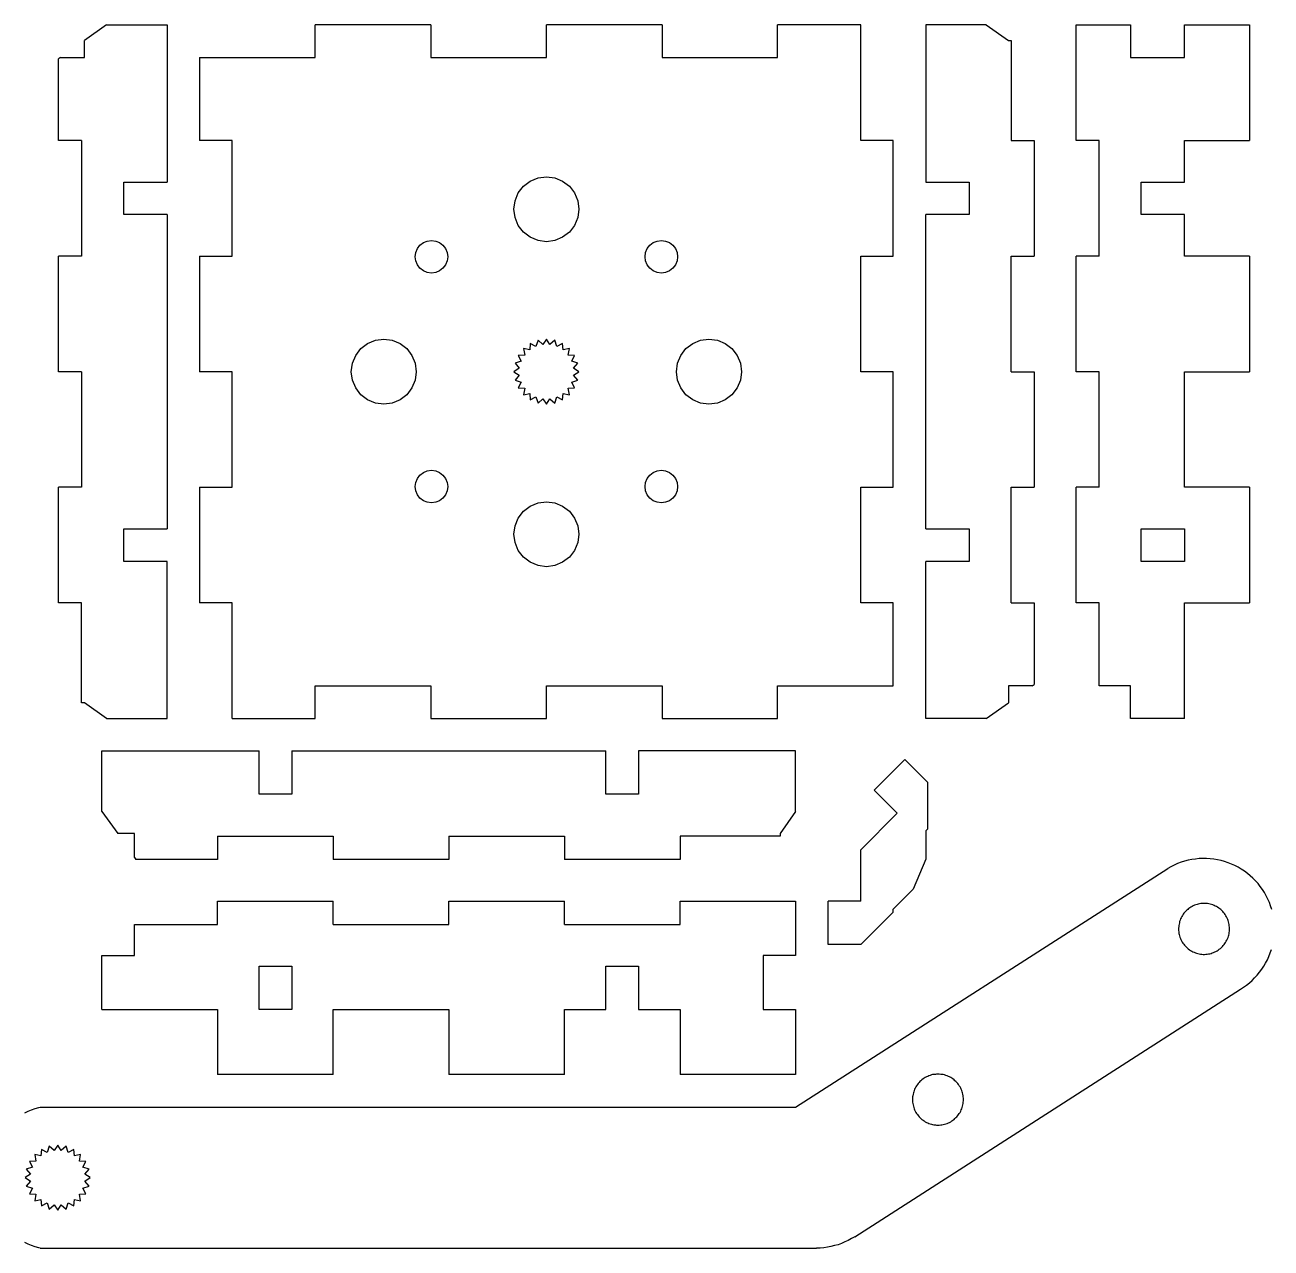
# Model space of a CAD drawing. Extents: x -315 to 300, y -118 to 137.
# Drawn here: x 79.2 to 194.2, y -117.7 to -4.8 of the extents above; entities that cross this region are included whole.
import ezdxf

# ---------------------------------------------------------------- set-up
doc = ezdxf.new("R2010")
doc.units = 0
doc.header["$MEASUREMENT"] = 0
doc.layers.get('0').update_dxf_attribs({"linetype": 'CONTINUOUS'})

msp = doc.modelspace()

# ---------------------------------------------------------------- linework, layer by layer
for p, q in [((86.74, -4.79), (84.7, -6.23)), ((86.74, -4.79), (92.32, -4.79)), ((92.32, -4.79), (92.32, -19.29)), ((105.99, -7.79), (105.99, -4.79)), ((116.66, -4.79), (105.99, -4.79)), ((116.66, -4.79), (116.66, -7.79)), ((127.32, -7.79), (127.32, -4.79)), ((137.99, -4.79), (127.32, -4.79)), ((137.99, -4.79), (137.99, -7.79)), ((148.66, -7.79), (148.66, -4.79)), ((156.32, -4.79), (148.66, -4.79)), ((156.32, -15.45), (156.32, -4.79)), ((162.32, -4.79), (162.32, -19.29)), ((167.91, -4.79), (162.32, -4.79)), ((167.91, -4.79), (169.95, -6.23)), ((176.2, -4.79), (181.2, -4.79)), ((176.2, -15.45), (176.2, -4.79)), ((181.2, -4.79), (181.2, -7.79)), ((186.2, -4.79), (192.2, -4.79)), ((186.2, -7.79), (186.2, -4.79)), ((192.2, -4.79), (192.2, -15.45)), ((84.7, -7.79), (84.7, -6.23)), ((169.95, -6.23), (170.2, -6.23)), ((170.2, -6.23), (170.2, -15.45)), ((82.5, -7.79), (82.32, -7.91)), ((82.32, -15.45), (82.32, -7.91)), ((82.5, -7.79), (84.7, -7.79)), ((95.32, -7.79), (105.99, -7.79)), ((95.32, -7.79), (95.32, -15.45)), ((116.66, -7.79), (127.32, -7.79)), ((137.99, -7.79), (148.66, -7.79)), ((181.2, -7.79), (186.2, -7.79)), ((84.44, -15.45), (82.32, -15.45)), ((84.44, -15.45), (84.44, -26.12)), ((98.32, -15.45), (95.32, -15.45)), ((98.32, -26.12), (98.32, -15.45)), ((159.32, -15.45), (156.32, -15.45)), ((159.32, -26.12), (159.32, -15.45)), ((170.2, -15.45), (172.32, -15.45)), ((172.32, -15.45), (172.32, -26.12)), ((178.32, -15.45), (176.2, -15.45)), ((178.32, -26.12), (178.32, -15.45)), ((186.2, -15.45), (192.2, -15.45)), ((186.2, -19.29), (186.2, -15.45)), ((88.32, -22.29), (88.32, -19.29)), ((88.32, -19.29), (92.32, -19.29)), ((125.2, -19.66), (125.82, -19.19)), ((125.82, -19.19), (126.55, -18.89)), ((126.55, -18.89), (127.32, -18.79)), ((127.32, -18.79), (128.1, -18.89)), ((128.1, -18.89), (128.82, -19.19)), ((128.82, -19.19), (129.44, -19.66)), ((162.32, -19.29), (166.32, -19.29)), ((166.32, -19.29), (166.32, -22.29)), ((182.2, -22.29), (182.2, -19.29)), ((182.2, -19.29), (186.2, -19.29)), ((124.43, -21.01), (124.73, -20.29)), ((124.73, -20.29), (125.2, -19.66)), ((129.44, -19.66), (129.92, -20.29)), ((129.92, -20.29), (130.22, -21.01)), ((124.32, -21.79), (124.43, -21.01)), ((124.43, -22.56), (124.32, -21.79)), ((130.22, -21.01), (130.32, -21.79)), ((130.32, -21.79), (130.22, -22.56)), ((92.32, -22.29), (88.32, -22.29)), ((92.32, -22.29), (92.32, -51.29)), ((124.73, -23.29), (124.43, -22.56)), ((130.22, -22.56), (129.92, -23.29)), ((162.32, -51.29), (162.32, -22.29)), ((166.32, -22.29), (162.32, -22.29)), ((186.2, -22.29), (182.2, -22.29)), ((186.2, -26.12), (186.2, -22.29)), ((125.2, -23.91), (124.73, -23.29)), ((125.82, -24.38), (125.2, -23.91)), ((129.44, -23.91), (128.82, -24.38)), ((129.92, -23.29), (129.44, -23.91)), ((115.42, -25.43), (115.66, -25.12)), ((115.66, -25.12), (115.97, -24.88)), ((115.97, -24.88), (116.33, -24.73)), ((116.33, -24.73), (116.72, -24.68)), ((116.72, -24.68), (117.11, -24.73)), ((117.11, -24.73), (117.47, -24.88)), ((117.47, -24.88), (117.78, -25.12)), ((117.78, -25.12), (118.02, -25.43)), ((126.55, -24.68), (125.82, -24.38)), ((127.32, -24.79), (126.55, -24.68)), ((128.1, -24.68), (127.32, -24.79)), ((128.82, -24.38), (128.1, -24.68)), ((136.63, -25.43), (136.87, -25.12)), ((136.87, -25.12), (137.18, -24.88)), ((137.18, -24.88), (137.54, -24.73)), ((137.54, -24.73), (137.93, -24.68)), ((137.93, -24.68), (138.32, -24.73)), ((138.32, -24.73), (138.68, -24.88)), ((138.68, -24.88), (138.99, -25.12)), ((138.99, -25.12), (139.23, -25.43)), ((84.44, -26.12), (82.32, -26.12)), ((82.32, -36.79), (82.32, -26.12)), ((95.32, -26.12), (98.32, -26.12)), ((95.32, -26.12), (95.32, -36.79)), ((115.22, -26.18), (115.27, -25.79)), ((115.27, -26.57), (115.22, -26.18)), ((115.27, -25.79), (115.42, -25.43)), ((118.02, -25.43), (118.17, -25.79)), ((118.17, -25.79), (118.22, -26.18)), ((118.22, -26.18), (118.17, -26.57)), ((136.43, -26.18), (136.48, -25.79)), ((136.48, -26.57), (136.43, -26.18)), ((136.48, -25.79), (136.63, -25.43)), ((139.23, -25.43), (139.38, -25.79)), ((139.38, -25.79), (139.43, -26.18)), ((139.43, -26.18), (139.38, -26.57)), ((156.32, -36.79), (156.32, -26.12)), ((156.32, -26.12), (159.32, -26.12)), ((170.2, -36.79), (170.2, -26.12)), ((170.2, -26.12), (172.32, -26.12)), ((176.2, -36.79), (176.2, -26.12)), ((178.32, -26.12), (176.2, -26.12)), ((192.2, -26.12), (186.2, -26.12)), ((192.2, -26.12), (192.2, -36.79)), ((115.42, -26.93), (115.27, -26.57)), ((115.66, -27.24), (115.42, -26.93)), ((115.97, -27.48), (115.66, -27.24)), ((116.33, -27.63), (115.97, -27.48)), ((117.47, -27.48), (117.11, -27.63)), ((117.78, -27.24), (117.47, -27.48)), ((118.02, -26.93), (117.78, -27.24)), ((118.17, -26.57), (118.02, -26.93)), ((136.63, -26.93), (136.48, -26.57)), ((136.87, -27.24), (136.63, -26.93)), ((137.18, -27.48), (136.87, -27.24)), ((137.54, -27.63), (137.18, -27.48)), ((138.68, -27.48), (138.32, -27.63)), ((138.99, -27.24), (138.68, -27.48)), ((139.23, -26.93), (138.99, -27.24)), ((139.38, -26.57), (139.23, -26.93)), ((116.72, -27.68), (116.33, -27.63)), ((117.11, -27.63), (116.72, -27.68)), ((137.93, -27.68), (137.54, -27.63)), ((138.32, -27.63), (137.93, -27.68)), ((110.2, -34.66), (110.82, -34.19)), ((110.82, -34.19), (111.55, -33.89)), ((111.55, -33.89), (112.32, -33.79)), ((112.32, -33.79), (113.1, -33.89)), ((113.1, -33.89), (113.82, -34.19)), ((113.82, -34.19), (114.44, -34.66)), ((125.82, -34.19), (125.79, -34.78)), ((126.36, -34.45), (125.82, -34.19)), ((126.55, -33.89), (126.36, -34.45)), ((126.99, -34.28), (126.55, -33.89)), ((127.32, -33.79), (126.99, -34.28)), ((127.65, -34.28), (127.32, -33.79)), ((128.1, -33.89), (127.65, -34.28)), ((128.29, -34.45), (128.1, -33.89)), ((128.82, -34.19), (128.29, -34.45)), ((128.86, -34.78), (128.82, -34.19)), ((140.2, -34.66), (140.82, -34.19)), ((140.82, -34.19), (141.55, -33.89)), ((141.55, -33.89), (142.32, -33.79)), ((142.32, -33.79), (143.1, -33.89)), ((143.1, -33.89), (143.82, -34.19)), ((143.82, -34.19), (144.44, -34.66)), ((109.43, -36.01), (109.73, -35.29)), ((109.73, -35.29), (110.2, -34.66)), ((114.44, -34.66), (114.92, -35.29)), ((114.92, -35.29), (115.22, -36.01)), ((125.32, -35.25), (124.73, -35.29)), ((124.73, -35.29), (124.99, -35.82)), ((125.2, -34.66), (125.32, -35.25)), ((125.79, -34.78), (125.2, -34.66)), ((129.44, -34.66), (128.86, -34.78)), ((129.33, -35.25), (129.44, -34.66)), ((129.92, -35.29), (129.33, -35.25)), ((129.66, -35.82), (129.92, -35.29)), ((139.43, -36.01), (139.73, -35.29)), ((139.73, -35.29), (140.2, -34.66)), ((144.44, -34.66), (144.92, -35.29)), ((144.92, -35.29), (145.22, -36.01)), ((84.44, -36.79), (82.32, -36.79)), ((84.44, -36.79), (84.44, -47.45)), ((98.32, -36.79), (95.32, -36.79)), ((98.32, -47.45), (98.32, -36.79)), ((109.32, -36.79), (109.43, -36.01)), ((109.43, -37.56), (109.32, -36.79)), ((115.22, -36.01), (115.32, -36.79)), ((115.32, -36.79), (115.22, -37.56)), ((124.82, -36.46), (124.32, -36.79)), ((124.32, -36.79), (124.82, -37.11)), ((124.99, -35.82), (124.43, -36.01)), ((124.43, -36.01), (124.82, -36.46)), ((130.22, -36.01), (129.66, -35.82)), ((129.83, -36.46), (130.22, -36.01)), ((130.32, -36.79), (129.83, -36.46)), ((129.83, -37.11), (130.32, -36.79)), ((139.32, -36.79), (139.43, -36.01)), ((139.43, -37.56), (139.32, -36.79)), ((145.22, -36.01), (145.32, -36.79)), ((145.32, -36.79), (145.22, -37.56)), ((159.32, -36.79), (156.32, -36.79)), ((159.32, -47.45), (159.32, -36.79)), ((170.2, -36.79), (172.32, -36.79)), ((172.32, -36.79), (172.32, -47.45)), ((178.32, -36.79), (176.2, -36.79)), ((178.32, -47.45), (178.32, -36.79)), ((186.2, -47.45), (186.2, -36.79)), ((186.2, -36.79), (192.2, -36.79)), ((109.73, -38.29), (109.43, -37.56)), ((115.22, -37.56), (114.92, -38.29)), ((124.82, -37.11), (124.43, -37.56)), ((124.43, -37.56), (124.99, -37.75)), ((124.99, -37.75), (124.73, -38.29)), ((129.66, -37.75), (130.22, -37.56)), ((129.92, -38.29), (129.66, -37.75)), ((130.22, -37.56), (129.83, -37.11)), ((139.73, -38.29), (139.43, -37.56)), ((145.22, -37.56), (144.92, -38.29)), ((110.2, -38.91), (109.73, -38.29)), ((110.82, -39.38), (110.2, -38.91)), ((114.44, -38.91), (113.82, -39.38)), ((114.92, -38.29), (114.44, -38.91)), ((124.73, -38.29), (125.32, -38.32)), ((125.32, -38.32), (125.2, -38.91)), ((125.2, -38.91), (125.79, -38.79)), ((125.79, -38.79), (125.82, -39.38)), ((128.82, -39.38), (128.86, -38.79)), ((128.86, -38.79), (129.44, -38.91)), ((129.33, -38.32), (129.92, -38.29)), ((129.44, -38.91), (129.33, -38.32)), ((140.2, -38.91), (139.73, -38.29)), ((140.82, -39.38), (140.2, -38.91)), ((144.44, -38.91), (143.82, -39.38)), ((144.92, -38.29), (144.44, -38.91)), ((111.55, -39.68), (110.82, -39.38)), ((112.32, -39.79), (111.55, -39.68)), ((113.1, -39.68), (112.32, -39.79)), ((113.82, -39.38), (113.1, -39.68)), ((125.82, -39.38), (126.36, -39.12)), ((126.36, -39.12), (126.55, -39.68)), ((126.55, -39.68), (126.99, -39.29)), ((126.99, -39.29), (127.32, -39.79)), ((127.32, -39.79), (127.65, -39.29)), ((127.65, -39.29), (128.1, -39.68)), ((128.1, -39.68), (128.29, -39.12)), ((128.29, -39.12), (128.82, -39.38)), ((141.55, -39.68), (140.82, -39.38)), ((142.32, -39.79), (141.55, -39.68)), ((143.1, -39.68), (142.32, -39.79)), ((143.82, -39.38), (143.1, -39.68)), ((115.97, -46.09), (116.33, -45.94)), ((116.33, -45.94), (116.72, -45.89)), ((116.72, -45.89), (117.11, -45.94)), ((117.11, -45.94), (117.47, -46.09)), ((137.18, -46.09), (137.54, -45.94)), ((137.54, -45.94), (137.93, -45.89)), ((137.93, -45.89), (138.32, -45.94)), ((138.32, -45.94), (138.68, -46.09)), ((115.22, -47.39), (115.27, -47)), ((115.27, -47), (115.42, -46.64)), ((115.42, -46.64), (115.66, -46.33)), ((115.66, -46.33), (115.97, -46.09)), ((117.47, -46.09), (117.78, -46.33)), ((117.78, -46.33), (118.02, -46.64)), ((118.02, -46.64), (118.17, -47)), ((118.17, -47), (118.22, -47.39)), ((136.43, -47.39), (136.48, -47)), ((136.48, -47), (136.63, -46.64)), ((136.63, -46.64), (136.87, -46.33)), ((136.87, -46.33), (137.18, -46.09)), ((138.68, -46.09), (138.99, -46.33)), ((138.99, -46.33), (139.23, -46.64)), ((139.23, -46.64), (139.38, -47)), ((139.38, -47), (139.43, -47.39)), ((84.44, -47.45), (82.32, -47.45)), ((82.32, -58.12), (82.32, -47.45)), ((95.32, -47.45), (98.32, -47.45)), ((95.32, -47.45), (95.32, -58.12)), ((115.27, -47.78), (115.22, -47.39)), ((115.42, -48.14), (115.27, -47.78)), ((115.66, -48.45), (115.42, -48.14)), ((118.02, -48.14), (117.78, -48.45)), ((118.17, -47.78), (118.02, -48.14)), ((118.22, -47.39), (118.17, -47.78)), ((136.48, -47.78), (136.43, -47.39)), ((136.63, -48.14), (136.48, -47.78)), ((136.87, -48.45), (136.63, -48.14)), ((139.23, -48.14), (138.99, -48.45)), ((139.38, -47.78), (139.23, -48.14)), ((139.43, -47.39), (139.38, -47.78)), ((156.32, -58.12), (156.32, -47.45)), ((156.32, -47.45), (159.32, -47.45)), ((170.2, -58.12), (170.2, -47.45)), ((170.2, -47.45), (172.32, -47.45)), ((176.2, -58.12), (176.2, -47.45)), ((178.32, -47.45), (176.2, -47.45)), ((192.2, -47.45), (186.2, -47.45)), ((192.2, -47.45), (192.2, -58.12)), ((115.97, -48.69), (115.66, -48.45)), ((116.33, -48.84), (115.97, -48.69)), ((116.72, -48.89), (116.33, -48.84)), ((117.11, -48.84), (116.72, -48.89)), ((117.47, -48.69), (117.11, -48.84)), ((117.78, -48.45), (117.47, -48.69)), ((125.2, -49.66), (125.82, -49.19)), ((125.82, -49.19), (126.55, -48.89)), ((126.55, -48.89), (127.32, -48.79)), ((127.32, -48.79), (128.1, -48.89)), ((128.1, -48.89), (128.82, -49.19)), ((128.82, -49.19), (129.44, -49.66)), ((137.18, -48.69), (136.87, -48.45)), ((137.54, -48.84), (137.18, -48.69)), ((137.93, -48.89), (137.54, -48.84)), ((138.32, -48.84), (137.93, -48.89)), ((138.68, -48.69), (138.32, -48.84)), ((138.99, -48.45), (138.68, -48.69)), ((124.43, -51.01), (124.73, -50.29)), ((124.73, -50.29), (125.2, -49.66)), ((129.44, -49.66), (129.92, -50.29)), ((129.92, -50.29), (130.22, -51.01)), ((88.32, -54.29), (88.32, -51.29)), ((88.32, -51.29), (92.32, -51.29)), ((124.32, -51.79), (124.43, -51.01)), ((130.22, -51.01), (130.32, -51.79)), ((162.32, -51.29), (166.32, -51.29)), ((166.32, -51.29), (166.32, -54.29)), ((182.2, -54.29), (182.2, -51.29)), ((182.2, -51.29), (186.2, -51.29)), ((186.2, -51.29), (186.2, -54.29)), ((124.43, -52.56), (124.32, -51.79)), ((124.73, -53.29), (124.43, -52.56)), ((130.22, -52.56), (129.92, -53.29)), ((130.32, -51.79), (130.22, -52.56)), ((125.2, -53.91), (124.73, -53.29)), ((125.82, -54.38), (125.2, -53.91)), ((129.44, -53.91), (128.82, -54.38)), ((129.92, -53.29), (129.44, -53.91)), ((92.32, -54.29), (88.32, -54.29)), ((92.32, -68.79), (92.32, -54.29)), ((126.55, -54.68), (125.82, -54.38)), ((127.32, -54.79), (126.55, -54.68)), ((128.1, -54.68), (127.32, -54.79)), ((128.82, -54.38), (128.1, -54.68)), ((162.32, -68.79), (162.32, -54.29)), ((166.32, -54.29), (162.32, -54.29)), ((186.2, -54.29), (182.2, -54.29)), ((84.44, -58.12), (82.32, -58.12)), ((84.44, -67.34), (84.44, -58.12)), ((98.32, -58.12), (95.32, -58.12)), ((98.32, -68.79), (98.32, -58.12)), ((159.32, -58.12), (156.32, -58.12)), ((159.32, -65.79), (159.32, -58.12)), ((170.2, -58.12), (172.32, -58.12)), ((172.32, -58.12), (172.32, -65.66)), ((178.32, -58.12), (176.2, -58.12)), ((178.32, -65.79), (178.32, -58.12)), ((186.2, -68.79), (186.2, -58.12)), ((186.2, -58.12), (192.2, -58.12)), ((105.99, -68.79), (105.99, -65.79)), ((105.99, -65.79), (116.66, -65.79)), ((116.66, -65.79), (116.66, -68.79)), ((127.32, -68.79), (127.32, -65.79)), ((127.32, -65.79), (137.99, -65.79)), ((137.99, -65.79), (137.99, -68.79)), ((148.66, -68.79), (148.66, -65.79)), ((148.66, -65.79), (159.32, -65.79)), ((172.15, -65.79), (169.95, -65.79)), ((169.95, -65.79), (169.95, -67.34)), ((172.15, -65.79), (172.32, -65.66)), ((181.2, -65.79), (178.32, -65.79)), ((181.2, -68.79), (181.2, -65.79)), ((84.7, -67.34), (84.44, -67.34)), ((86.74, -68.79), (84.7, -67.34)), ((167.91, -68.79), (169.95, -67.34)), ((86.74, -68.79), (92.32, -68.79)), ((98.32, -68.79), (105.99, -68.79)), ((116.66, -68.79), (127.32, -68.79)), ((137.99, -68.79), (148.66, -68.79)), ((167.91, -68.79), (162.32, -68.79)), ((186.2, -68.79), (181.2, -68.79)), ((86.32, -71.79), (100.82, -71.79)), ((86.32, -77.37), (86.32, -71.79)), ((100.82, -75.79), (100.82, -71.79)), ((103.82, -71.79), (132.82, -71.79)), ((103.82, -71.79), (103.82, -75.79)), ((132.82, -75.79), (132.82, -71.79)), ((150.32, -71.79), (135.82, -71.79)), ((135.82, -71.79), (135.82, -75.79)), ((150.32, -77.37), (150.32, -71.79)), ((157.57, -75.42), (160.39, -72.59)), ((162.52, -74.71), (160.39, -72.59)), ((162.52, -78.96), (162.52, -74.71)), ((103.82, -75.79), (100.82, -75.79)), ((135.82, -75.79), (132.82, -75.79)), ((159.69, -77.54), (157.57, -75.42)), ((86.32, -77.37), (87.77, -79.41)), ((150.32, -77.37), (148.88, -79.41)), ((156.32, -80.91), (159.69, -77.54)), ((162.32, -79.15), (162.52, -78.96)), ((162.32, -79.15), (162.32, -81.76)), ((89.32, -79.41), (87.77, -79.41)), ((89.32, -81.61), (89.32, -79.41)), ((96.99, -79.66), (107.66, -79.66)), ((96.99, -79.66), (96.99, -81.79)), ((107.66, -79.66), (107.66, -81.79)), ((118.32, -79.66), (128.99, -79.66)), ((118.32, -79.66), (118.32, -81.79)), ((128.99, -79.66), (128.99, -81.79)), ((139.66, -79.66), (139.66, -81.79)), ((148.88, -79.66), (139.66, -79.66)), ((148.88, -79.41), (148.88, -79.66)), ((89.32, -81.61), (89.45, -81.79)), ((156.32, -85.66), (156.32, -80.91)), ((96.99, -81.79), (89.45, -81.79)), ((118.32, -81.79), (107.66, -81.79)), ((139.66, -81.79), (128.99, -81.79)), ((150.32, -104.66), (184.65, -82.64)), ((162.32, -81.76), (161.17, -84.54)), ((184.95, -82.47), (184.65, -82.64)), ((185.25, -82.32), (184.95, -82.47)), ((185.56, -82.18), (185.25, -82.32)), ((185.88, -82.06), (185.56, -82.18)), ((186.21, -81.96), (185.88, -82.06)), ((186.54, -81.87), (186.21, -81.96)), ((186.87, -81.81), (186.54, -81.87)), ((187.21, -81.76), (186.87, -81.81)), ((187.55, -81.72), (187.21, -81.76)), ((187.89, -81.71), (187.55, -81.72)), ((188.23, -81.71), (187.89, -81.71)), ((188.57, -81.73), (188.23, -81.71)), ((188.9, -81.77), (188.57, -81.73)), ((189.24, -81.83), (188.9, -81.77)), ((189.57, -81.9), (189.24, -81.83)), ((189.9, -81.99), (189.57, -81.9)), ((190.22, -82.1), (189.9, -81.99)), ((190.54, -82.22), (190.22, -82.1)), ((190.85, -82.37), (190.54, -82.22)), ((191.15, -82.52), (190.85, -82.37)), ((191.44, -82.69), (191.15, -82.52)), ((191.73, -82.88), (191.44, -82.69)), ((192, -83.09), (191.73, -82.88)), ((192.26, -83.3), (192, -83.09)), ((192.51, -83.53), (192.26, -83.3)), ((192.75, -83.77), (192.51, -83.53)), ((192.98, -84.03), (192.75, -83.77)), ((161.17, -84.54), (159.32, -86.39)), ((193.19, -84.3), (192.98, -84.03)), ((193.39, -84.57), (193.19, -84.3)), ((193.57, -84.86), (193.39, -84.57)), ((193.74, -85.16), (193.57, -84.86)), ((96.99, -85.66), (107.66, -85.66)), ((96.99, -87.79), (96.99, -85.66)), ((107.66, -87.79), (107.66, -85.66)), ((118.32, -85.66), (128.99, -85.66)), ((118.32, -87.79), (118.32, -85.66)), ((128.99, -87.79), (128.99, -85.66)), ((139.66, -85.66), (150.32, -85.66)), ((139.66, -87.79), (139.66, -85.66)), ((150.32, -85.66), (150.32, -90.66)), ((153.32, -89.66), (153.32, -85.66)), ((156.32, -85.66), (153.32, -85.66)), ((186.79, -86.19), (186.68, -86.26)), ((186.9, -86.13), (186.79, -86.19)), ((187.01, -86.08), (186.9, -86.13)), ((187.12, -86.03), (187.01, -86.08)), ((187.23, -85.99), (187.12, -86.03)), ((187.35, -85.95), (187.23, -85.99)), ((187.47, -85.92), (187.35, -85.95)), ((187.59, -85.89), (187.47, -85.92)), ((187.71, -85.87), (187.59, -85.89)), ((187.84, -85.86), (187.71, -85.87)), ((187.96, -85.86), (187.84, -85.86)), ((188.08, -85.86), (187.96, -85.86)), ((188.2, -85.87), (188.08, -85.86)), ((188.33, -85.88), (188.2, -85.87)), ((188.45, -85.9), (188.33, -85.88)), ((188.57, -85.93), (188.45, -85.9)), ((188.69, -85.96), (188.57, -85.93)), ((188.8, -86), (188.69, -85.96)), ((188.92, -86.04), (188.8, -86)), ((189.03, -86.1), (188.92, -86.04)), ((189.14, -86.15), (189.03, -86.1)), ((189.24, -86.21), (189.14, -86.15)), ((189.35, -86.28), (189.24, -86.21)), ((193.89, -85.46), (193.74, -85.16)), ((194.03, -85.77), (193.89, -85.46)), ((194.14, -86.09), (194.03, -85.77)), ((194.25, -86.42), (194.14, -86.09)), ((156.32, -89.66), (159.32, -86.66)), ((159.32, -86.66), (159.32, -86.39)), ((185.84, -87.29), (185.79, -87.4)), ((185.89, -87.18), (185.84, -87.29)), ((185.94, -87.07), (185.89, -87.18)), ((186.01, -86.96), (185.94, -87.07)), ((186.07, -86.86), (186.01, -86.96)), ((186.15, -86.76), (186.07, -86.86)), ((186.23, -86.67), (186.15, -86.76)), ((186.31, -86.57), (186.23, -86.67)), ((186.4, -86.49), (186.31, -86.57)), ((186.49, -86.41), (186.4, -86.49)), ((186.58, -86.33), (186.49, -86.41)), ((186.68, -86.26), (186.58, -86.33)), ((189.45, -86.36), (189.35, -86.28)), ((189.54, -86.43), (189.45, -86.36)), ((189.63, -86.52), (189.54, -86.43)), ((189.72, -86.6), (189.63, -86.52)), ((189.8, -86.7), (189.72, -86.6)), ((189.88, -86.79), (189.8, -86.7)), ((189.95, -86.89), (189.88, -86.79)), ((190.01, -87), (189.95, -86.89)), ((190.07, -87.1), (190.01, -87)), ((190.13, -87.21), (190.07, -87.1)), ((190.18, -87.33), (190.13, -87.21)), ((190.22, -87.44), (190.18, -87.33)), ((89.32, -90.66), (89.32, -87.79)), ((89.32, -87.79), (96.99, -87.79)), ((107.66, -87.79), (118.32, -87.79)), ((128.99, -87.79), (139.66, -87.79)), ((185.66, -88), (185.65, -88.13)), ((185.65, -88.13), (185.65, -88.25)), ((185.65, -88.25), (185.65, -88.37)), ((185.65, -88.37), (185.67, -88.49)), ((185.67, -87.88), (185.66, -88)), ((185.69, -87.76), (185.67, -87.88)), ((185.67, -88.49), (185.68, -88.62)), ((185.72, -87.64), (185.69, -87.76)), ((185.75, -87.52), (185.72, -87.64)), ((185.79, -87.4), (185.75, -87.52)), ((190.26, -87.56), (190.22, -87.44)), ((190.29, -87.68), (190.26, -87.56)), ((190.31, -87.8), (190.29, -87.68)), ((190.33, -87.92), (190.31, -87.8)), ((190.34, -88.04), (190.33, -87.92)), ((190.33, -88.53), (190.34, -88.41)), ((190.35, -88.17), (190.34, -88.04)), ((190.34, -88.41), (190.35, -88.29)), ((190.35, -88.29), (190.35, -88.17)), ((156.32, -89.66), (153.32, -89.66)), ((185.68, -88.62), (185.71, -88.74)), ((185.71, -88.74), (185.74, -88.86)), ((185.74, -88.86), (185.78, -88.97)), ((185.78, -88.97), (185.82, -89.09)), ((185.82, -89.09), (185.87, -89.2)), ((185.87, -89.2), (185.92, -89.31)), ((185.92, -89.31), (185.98, -89.42)), ((185.98, -89.42), (186.05, -89.52)), ((186.05, -89.52), (186.12, -89.62)), ((186.12, -89.62), (186.2, -89.72)), ((189.77, -89.75), (189.85, -89.65)), ((189.85, -89.65), (189.92, -89.56)), ((189.92, -89.56), (189.99, -89.45)), ((189.99, -89.45), (190.05, -89.35)), ((190.05, -89.35), (190.11, -89.24)), ((190.11, -89.24), (190.16, -89.13)), ((190.16, -89.13), (190.21, -89.01)), ((190.21, -89.01), (190.25, -88.89)), ((190.25, -88.89), (190.28, -88.78)), ((190.28, -88.78), (190.31, -88.66)), ((190.31, -88.66), (190.33, -88.53)), ((86.32, -95.66), (86.32, -90.66)), ((86.32, -90.66), (89.32, -90.66)), ((150.32, -90.66), (147.32, -90.66)), ((147.32, -90.66), (147.32, -95.66)), ((186.2, -89.72), (186.28, -89.81)), ((186.28, -89.81), (186.37, -89.9)), ((186.37, -89.9), (186.46, -89.98)), ((186.46, -89.98), (186.55, -90.06)), ((186.55, -90.06), (186.65, -90.13)), ((186.65, -90.13), (186.75, -90.2)), ((186.75, -90.2), (186.86, -90.26)), ((186.86, -90.26), (186.97, -90.32)), ((186.97, -90.32), (187.08, -90.37)), ((187.08, -90.37), (187.2, -90.42)), ((187.2, -90.42), (187.31, -90.45)), ((187.31, -90.45), (187.43, -90.49)), ((187.43, -90.49), (187.55, -90.51)), ((187.55, -90.51), (187.67, -90.53)), ((187.67, -90.53), (187.79, -90.55)), ((187.79, -90.55), (187.92, -90.56)), ((187.92, -90.56), (188.04, -90.56)), ((188.04, -90.56), (188.16, -90.55)), ((188.16, -90.55), (188.29, -90.54)), ((188.29, -90.54), (188.41, -90.52)), ((188.41, -90.52), (188.53, -90.5)), ((188.53, -90.5), (188.65, -90.47)), ((188.65, -90.47), (188.76, -90.43)), ((188.76, -90.43), (188.88, -90.39)), ((188.88, -90.39), (188.99, -90.34)), ((188.99, -90.34), (189.1, -90.28)), ((189.1, -90.28), (189.21, -90.22)), ((189.21, -90.22), (189.31, -90.16)), ((189.31, -90.16), (189.41, -90.08)), ((189.41, -90.08), (189.51, -90.01)), ((189.51, -90.01), (189.6, -89.93)), ((189.6, -89.93), (189.69, -89.84)), ((189.69, -89.84), (189.77, -89.75)), ((193.84, -91.06), (193.98, -90.75)), ((193.98, -90.75), (194.11, -90.43)), ((194.11, -90.43), (194.21, -90.11)), ((100.82, -95.66), (100.82, -91.66)), ((100.82, -91.66), (103.82, -91.66)), ((103.82, -91.66), (103.82, -95.66)), ((132.82, -95.66), (132.82, -91.66)), ((132.82, -91.66), (135.82, -91.66)), ((135.82, -91.66), (135.82, -95.66)), ((193.12, -92.21), (193.32, -91.94)), ((193.32, -91.94), (193.51, -91.65)), ((193.51, -91.65), (193.68, -91.36)), ((193.68, -91.36), (193.84, -91.06)), ((192.18, -93.19), (192.43, -92.96)), ((192.43, -92.96), (192.67, -92.72)), ((192.67, -92.72), (192.9, -92.47)), ((192.9, -92.47), (193.12, -92.21)), ((155.77, -116.62), (191.35, -93.78)), ((191.35, -93.78), (191.63, -93.6)), ((191.63, -93.6), (191.91, -93.4)), ((191.91, -93.4), (192.18, -93.19)), ((86.32, -95.66), (96.99, -95.66)), ((96.99, -95.66), (96.99, -101.66)), ((103.82, -95.66), (100.82, -95.66)), ((107.66, -101.66), (107.66, -95.66)), ((107.66, -95.66), (118.32, -95.66)), ((118.32, -95.66), (118.32, -101.66)), ((128.99, -101.66), (128.99, -95.66)), ((128.99, -95.66), (132.82, -95.66)), ((135.82, -95.66), (139.66, -95.66)), ((139.66, -95.66), (139.66, -101.66)), ((147.32, -95.66), (150.32, -95.66)), ((150.32, -95.66), (150.32, -101.66)), ((107.66, -101.66), (96.99, -101.66)), ((128.99, -101.66), (118.32, -101.66)), ((150.32, -101.66), (139.66, -101.66)), ((161.79, -102.3), (161.71, -102.39)), ((161.88, -102.22), (161.79, -102.3)), ((161.97, -102.14), (161.88, -102.22)), ((162.07, -102.06), (161.97, -102.14)), ((162.17, -101.99), (162.07, -102.06)), ((162.28, -101.93), (162.17, -101.99)), ((162.38, -101.87), (162.28, -101.93)), ((162.5, -101.82), (162.38, -101.87)), ((162.61, -101.77), (162.5, -101.82)), ((162.73, -101.73), (162.61, -101.77)), ((162.84, -101.69), (162.73, -101.73)), ((162.96, -101.66), (162.84, -101.69)), ((163.08, -101.64), (162.96, -101.66)), ((163.21, -101.63), (163.08, -101.64)), ((163.33, -101.62), (163.21, -101.63)), ((163.45, -101.61), (163.33, -101.62)), ((163.57, -101.62), (163.45, -101.61)), ((163.7, -101.63), (163.57, -101.62)), ((163.82, -101.64), (163.7, -101.63)), ((163.94, -101.66), (163.82, -101.64)), ((164.06, -101.69), (163.94, -101.66)), ((164.18, -101.73), (164.06, -101.69)), ((164.29, -101.77), (164.18, -101.73)), ((164.41, -101.82), (164.29, -101.77)), ((164.52, -101.87), (164.41, -101.82)), ((164.63, -101.93), (164.52, -101.87)), ((164.73, -101.99), (164.63, -101.93)), ((164.83, -102.06), (164.73, -101.99)), ((164.93, -102.14), (164.83, -102.06)), ((165.02, -102.22), (164.93, -102.14)), ((165.11, -102.3), (165.02, -102.22)), ((165.2, -102.39), (165.11, -102.3)), ((161.15, -103.47), (161.13, -103.6)), ((161.18, -103.35), (161.15, -103.47)), ((161.22, -103.24), (161.18, -103.35)), ((161.26, -103.12), (161.22, -103.24)), ((161.3, -103.01), (161.26, -103.12)), ((161.36, -102.9), (161.3, -103.01)), ((161.42, -102.79), (161.36, -102.9)), ((161.48, -102.68), (161.42, -102.79)), ((161.55, -102.58), (161.48, -102.68)), ((161.63, -102.48), (161.55, -102.58)), ((161.71, -102.39), (161.63, -102.48)), ((165.28, -102.48), (165.2, -102.39)), ((165.35, -102.58), (165.28, -102.48)), ((165.42, -102.68), (165.35, -102.58)), ((165.49, -102.79), (165.42, -102.68)), ((165.55, -102.9), (165.49, -102.79)), ((165.6, -103.01), (165.55, -102.9)), ((165.65, -103.12), (165.6, -103.01)), ((165.69, -103.24), (165.65, -103.12)), ((165.72, -103.35), (165.69, -103.24)), ((165.75, -103.47), (165.72, -103.35)), ((165.77, -103.6), (165.75, -103.47)), ((161.11, -103.72), (161.1, -103.84)), ((161.1, -103.84), (161.1, -103.96)), ((161.1, -103.96), (161.1, -104.09)), ((161.1, -104.09), (161.11, -104.21)), ((161.13, -103.6), (161.11, -103.72)), ((161.11, -104.21), (161.13, -104.33)), ((161.13, -104.33), (161.15, -104.45)), ((161.15, -104.45), (161.18, -104.57)), ((161.18, -104.57), (161.22, -104.69)), ((165.69, -104.69), (165.72, -104.57)), ((165.72, -104.57), (165.75, -104.45)), ((165.75, -104.45), (165.77, -104.33)), ((165.79, -103.72), (165.77, -103.6)), ((165.77, -104.33), (165.79, -104.21)), ((165.8, -103.84), (165.79, -103.72)), ((165.79, -104.21), (165.8, -104.09)), ((165.8, -103.96), (165.8, -103.84)), ((165.8, -104.09), (165.8, -103.96)), ((79.19, -105.19), (79.5, -105.04)), ((79.5, -105.04), (79.83, -104.91)), ((79.83, -104.91), (80.16, -104.79)), ((80.16, -104.79), (80.5, -104.69)), ((80.5, -104.69), (80.61, -104.66)), ((80.61, -104.66), (150.32, -104.66)), ((161.22, -104.69), (161.26, -104.81)), ((161.26, -104.81), (161.3, -104.92)), ((161.3, -104.92), (161.36, -105.03)), ((161.36, -105.03), (161.42, -105.14)), ((161.42, -105.14), (161.48, -105.24)), ((161.48, -105.24), (161.55, -105.34)), ((161.55, -105.34), (161.63, -105.44)), ((161.63, -105.44), (161.71, -105.54)), ((161.71, -105.54), (161.79, -105.62)), ((161.79, -105.62), (161.88, -105.71)), ((161.88, -105.71), (161.97, -105.79)), ((164.93, -105.79), (165.02, -105.71)), ((165.02, -105.71), (165.11, -105.62)), ((165.11, -105.62), (165.2, -105.54)), ((165.2, -105.54), (165.28, -105.44)), ((165.28, -105.44), (165.35, -105.34)), ((165.35, -105.34), (165.42, -105.24)), ((165.42, -105.24), (165.49, -105.14)), ((165.49, -105.14), (165.55, -105.03)), ((165.55, -105.03), (165.6, -104.92)), ((165.6, -104.92), (165.65, -104.81)), ((165.65, -104.81), (165.69, -104.69)), ((161.97, -105.79), (162.07, -105.86)), ((162.07, -105.86), (162.17, -105.93)), ((162.17, -105.93), (162.28, -106)), ((162.28, -106), (162.38, -106.06)), ((162.38, -106.06), (162.5, -106.11)), ((162.5, -106.11), (162.61, -106.16)), ((162.61, -106.16), (162.73, -106.2)), ((162.73, -106.2), (162.84, -106.23)), ((162.84, -106.23), (162.96, -106.26)), ((162.96, -106.26), (163.08, -106.28)), ((163.08, -106.28), (163.21, -106.3)), ((163.21, -106.3), (163.33, -106.31)), ((163.33, -106.31), (163.45, -106.31)), ((163.45, -106.31), (163.57, -106.31)), ((163.57, -106.31), (163.7, -106.3)), ((163.7, -106.3), (163.82, -106.28)), ((163.82, -106.28), (163.94, -106.26)), ((163.94, -106.26), (164.06, -106.23)), ((164.06, -106.23), (164.18, -106.2)), ((164.18, -106.2), (164.29, -106.16)), ((164.29, -106.16), (164.41, -106.11)), ((164.41, -106.11), (164.52, -106.06)), ((164.52, -106.06), (164.63, -106)), ((164.63, -106), (164.73, -105.93)), ((164.73, -105.93), (164.83, -105.86)), ((164.83, -105.86), (164.93, -105.79)), ((80.11, -109.04), (80.23, -109.63)), ((80.69, -109.16), (80.11, -109.04)), ((80.73, -108.57), (80.69, -109.16)), ((81.26, -108.83), (80.73, -108.57)), ((81.45, -108.27), (81.26, -108.83)), ((81.9, -108.66), (81.45, -108.27)), ((82.23, -108.16), (81.9, -108.66)), ((82.56, -108.66), (82.23, -108.16)), ((83.01, -108.27), (82.56, -108.66)), ((83.2, -108.83), (83.01, -108.27)), ((83.73, -108.57), (83.2, -108.83)), ((83.77, -109.16), (83.73, -108.57)), ((84.35, -109.04), (83.77, -109.16)), ((84.23, -109.63), (84.35, -109.04)), ((79.9, -110.2), (79.33, -110.39)), ((80.23, -109.63), (79.63, -109.66)), ((79.63, -109.66), (79.9, -110.2)), ((84.83, -109.66), (84.23, -109.63)), ((84.56, -110.2), (84.83, -109.66)), ((85.13, -110.39), (84.56, -110.2)), ((79.73, -110.83), (79.23, -111.16)), ((79.23, -111.16), (79.73, -111.49)), ((79.33, -110.39), (79.73, -110.83)), ((79.73, -111.49), (79.33, -111.94)), ((84.73, -110.83), (85.13, -110.39)), ((85.23, -111.16), (84.73, -110.83)), ((84.73, -111.49), (85.23, -111.16)), ((85.13, -111.94), (84.73, -111.49)), ((79.33, -111.94), (79.9, -112.13)), ((79.9, -112.13), (79.63, -112.66)), ((79.63, -112.66), (80.23, -112.7)), ((84.23, -112.7), (84.83, -112.66)), ((84.56, -112.13), (85.13, -111.94)), ((84.83, -112.66), (84.56, -112.13)), ((80.23, -112.7), (80.11, -113.29)), ((80.11, -113.29), (80.69, -113.17)), ((80.69, -113.17), (80.73, -113.76)), ((80.73, -113.76), (81.26, -113.5)), ((81.26, -113.5), (81.45, -114.06)), ((81.45, -114.06), (81.9, -113.67)), ((81.9, -113.67), (82.23, -114.16)), ((82.23, -114.16), (82.56, -113.67)), ((82.56, -113.67), (83.01, -114.06)), ((83.01, -114.06), (83.2, -113.5)), ((83.2, -113.5), (83.73, -113.76)), ((83.73, -113.76), (83.77, -113.17)), ((83.77, -113.17), (84.35, -113.29)), ((84.35, -113.29), (84.23, -112.7)), ((79.5, -117.29), (79.19, -117.14)), ((154.56, -117.23), (154.24, -117.35)), ((154.87, -117.1), (154.56, -117.23)), ((155.18, -116.96), (154.87, -117.1)), ((155.48, -116.79), (155.18, -116.96)), ((155.77, -116.62), (155.48, -116.79)), ((79.83, -117.42), (79.5, -117.29)), ((80.16, -117.54), (79.83, -117.42)), ((80.5, -117.64), (80.16, -117.54)), ((80.61, -117.66), (80.5, -117.64)), ((80.61, -117.66), (152.23, -117.66)), ((152.57, -117.66), (152.23, -117.66)), ((152.91, -117.63), (152.57, -117.66)), ((153.25, -117.58), (152.91, -117.63)), ((153.58, -117.52), (153.25, -117.58)), ((153.91, -117.44), (153.58, -117.52)), ((154.24, -117.35), (153.91, -117.44))]:
    msp.add_line(p, q)

doc.saveas('drawing.dxf')
